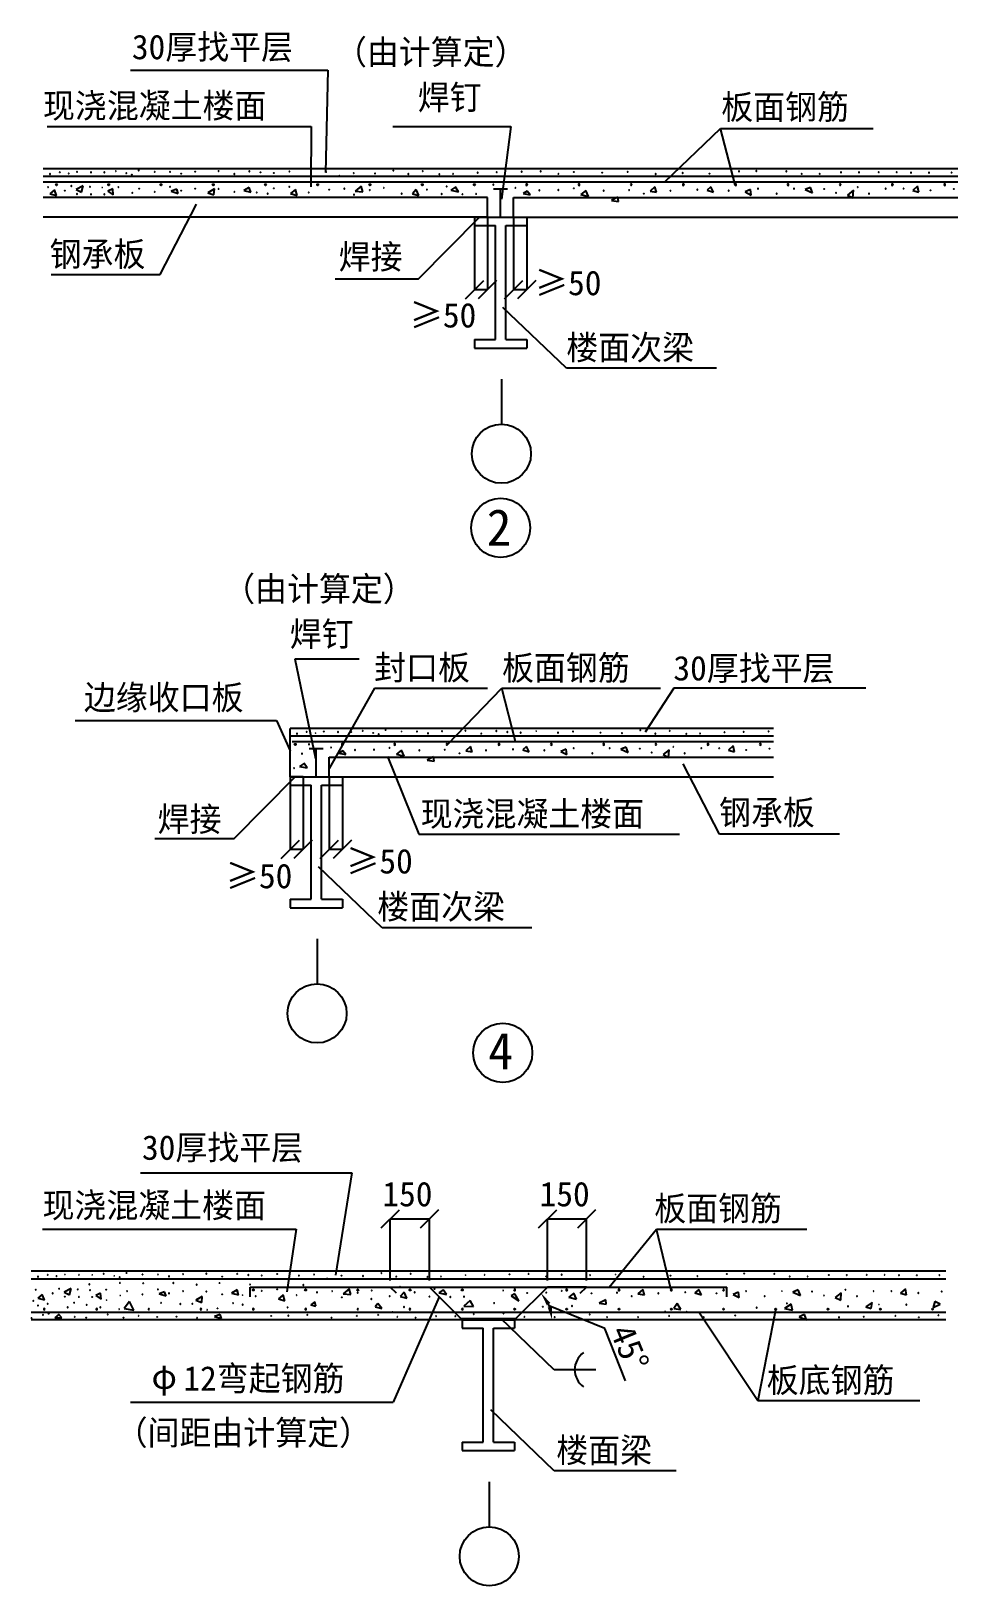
# Model space of a CAD drawing. Header units: metres. Extents: x -839 to 6628, y 668 to 11723.
# Drawn here: x 3080 to 6628, y 5775 to 11723 of the extents above; entities that cross this region are included whole.
import ezdxf

# ---------------------------------------------------------------- set-up
doc = ezdxf.new("R2010")
doc.units = ezdxf.units.M
for name, color, linetype in [('HZ', 7, 'Continuous'), ('Q', 4, 'Continuous'), ('TEXT', 6, 'Continuous'), ('WALL', 2, 'Continuous'), ('WINDOW', 4, 'Continuous')]:
    doc.layers.add(name, color=color, linetype=linetype)

# ---------------------------------------------------------------- blocks, each defined once
blk = doc.blocks.new('_ArchTick')
at = {"color": 5, "linetype": 'ByBlock'}
blk.add_lwpolyline([(-0.62, -0.62), (0.65, 0.65)], dxfattribs=at)

msp = doc.modelspace()

# ---------------------------------------------------------------- linework, layer by layer
for p, q in [((5276.56, 6759.99), (5059.92, 6848.06)), ((5355.25, 6559.05), (5276.56, 6759.99))]:
    msp.add_line(p, q)
at = {"layer": 'HZ'}
for centre in [(4877.55, 9822.91), (4885.57, 7814.22)]:
    msp.add_circle(centre, 113.13, dxfattribs=at)
at = {"layer": 'TEXT'}
for p, q in [((4880.39, 10391.49), (4880.39, 10219.51)), ((4174.65, 8250.26), (4174.65, 8078.18)), ((4833.87, 6172.97), (4833.87, 6001))]:
    msp.add_line(p, q, dxfattribs=at)
for centre in [(4880.39, 10106.37), (4174.65, 7965.15), (4833.87, 5887.86)]:
    msp.add_circle(centre, 113.13, dxfattribs=at)
at = {"layer": 'WALL'}
for p, q in [((4777.22, 11010.83), (4777.22, 10979.16)), ((4777.22, 11010.83), (4977.22, 11010.83)), ((4977.22, 11010.83), (4977.22, 10979.16)), ((4777.22, 10979.16), (4857.22, 10979.16)), ((4857.22, 10542.83), (4857.22, 10979.16)), ((4897.22, 10979.16), (4977.22, 10979.16)), ((4897.22, 10542.83), (4897.22, 10979.16)), ((4777.22, 10542.83), (4857.22, 10542.83)), ((4777.22, 10542.83), (4777.22, 10510.83)), ((4897.22, 10542.83), (4977.22, 10542.83)), ((4977.22, 10542.83), (4977.22, 10510.83)), ((4777.22, 10510.83), (4977.22, 10510.83)), ((4071.48, 8869.61), (4071.48, 8837.93)), ((4071.48, 8869.61), (4271.48, 8869.61)), ((4271.48, 8869.61), (4271.48, 8837.93)), ((4071.48, 8837.93), (4151.48, 8837.93)), ((4151.48, 8401.61), (4151.48, 8837.93)), ((4191.48, 8837.93), (4271.48, 8837.93)), ((4191.48, 8401.61), (4191.48, 8837.93)), ((4071.48, 8401.61), (4151.48, 8401.61)), ((4071.48, 8401.61), (4071.48, 8369.61)), ((4191.48, 8401.61), (4271.48, 8401.61)), ((4271.48, 8401.61), (4271.48, 8369.61)), ((4071.48, 8369.61), (4271.48, 8369.61)), ((4730.69, 6792.32), (4730.69, 6760.65)), ((4730.69, 6792.32), (4930.69, 6792.32)), ((4930.69, 6792.32), (4930.69, 6760.65)), ((4730.69, 6760.65), (4810.69, 6760.65)), ((4810.69, 6324.32), (4810.69, 6760.65)), ((4850.69, 6324.32), (4850.69, 6760.65)), ((4850.69, 6760.65), (4930.69, 6760.65)), ((4730.69, 6324.32), (4810.69, 6324.32)), ((4730.69, 6324.32), (4730.69, 6292.32)), ((4850.69, 6324.32), (4930.69, 6324.32)), ((4930.69, 6324.32), (4930.69, 6292.32)), ((4730.69, 6292.32), (4930.69, 6292.32))]:
    msp.add_line(p, q, dxfattribs=at)
at = {"layer": 'WINDOW'}
for p, q in [((3460.62, 11573.39), (4216.47, 11573.39)), ((4216.47, 11573.39), (4206.54, 11181.95)), ((3141.13, 11358.25), (4151.45, 11358.25)), ((4151.45, 11358.25), (4151.05, 11127.41)), ((4465.36, 11358.25), (4916.07, 11358.25)), ((4916.07, 11358.25), (4880.34, 11080.92)), ((5505.51, 11146.83), (5719.27, 11351.09)), ((5719.27, 11351.09), (6304.16, 11351.09)), ((5774.85, 11134.83), (5719.27, 11351.09)), ((6628.14, 11196.83), (3126.29, 11196.83)), ((6628.14, 11166.83), (3126.29, 11166.83)), ((3126.29, 11146.83), (6628.14, 11146.83)), ((3279.65, 11131.66), (3252.47, 11117.03)), ((3273.37, 11106.59), (3279.65, 11131.66)), ((3914.77, 11125.38), (3893.95, 11112.89)), ((3921.02, 11106.65), (3914.77, 11125.38)), ((4343.71, 11129.54), (4320.8, 11110.81)), ((4349.95, 11108.73), (4343.71, 11129.54)), ((4706.01, 11127.46), (4687.27, 11114.98)), ((4716.42, 11108.73), (4704.58, 11126.51)), ((5468.1, 11127.46), (5449.36, 11110.81)), ((5474.34, 11106.65), (5468.1, 11127.46)), ((5682.56, 11127.46), (5667.99, 11114.98)), ((5692.97, 11106.65), (5682.56, 11127.46)), ((6063.2, 11125.56), (6042.78, 11117.06)), ((6071.94, 11104.57), (6063.2, 11125.56)), ((6473.8, 11129.54), (6455.06, 11112.89)), ((6477.97, 11106.65), (6473.8, 11129.54)), ((4827.22, 11086.83), (3126.29, 11086.83)), ((3168.84, 11115.64), (3152.12, 11101.02)), ((3152.12, 11101.02), (3177.21, 11094.75)), ((3177.21, 11094.75), (3168.84, 11115.64)), ((3252.47, 11117.03), (3273.37, 11106.59)), ((3392.54, 11119.82), (3373.72, 11111.46)), ((3373.72, 11111.46), (3394.63, 11096.84)), ((3394.63, 11096.84), (3392.54, 11119.82)), ((3637.7, 11118.43), (3616.24, 11110.77)), ((3616.24, 11110.77), (3643.42, 11102.41)), ((3643.42, 11102.41), (3637.7, 11118.43)), ((3781.51, 11119.56), (3756.53, 11104.99)), ((3756.53, 11104.99), (3779.43, 11096.67)), ((3779.43, 11096.67), (3781.51, 11119.56)), ((3893.95, 11112.89), (3921.02, 11106.65)), ((4091.76, 11117.1), (4073.02, 11102.53)), ((4073.02, 11102.53), (4098.01, 11094.21)), ((4098.01, 11094.21), (4091.76, 11117.1)), ((4320.8, 11110.81), (4349.95, 11108.73)), ((4554.01, 11117.06), (4539.43, 11100.41)), ((4539.43, 11100.41), (4564.42, 11094.17)), ((4564.42, 11094.17), (4554.01, 11117.06)), ((4687.27, 11114.98), (4716.42, 11108.73)), ((4827.22, 11010.83), (4827.22, 11086.83)), ((4850.08, 11119.37), (4904.35, 11119.37)), ((4877.22, 11010.83), (4877.22, 11119.37)), ((4927.22, 11010.83), (4927.22, 11086.83)), ((4927.22, 11086.83), (6628.14, 11086.83)), ((4978.54, 11110.45), (4964.2, 11102.49)), ((4964.2, 11102.49), (4989.95, 11097.18)), ((4989.95, 11097.18), (4978.54, 11110.45)), ((5203.66, 11112.89), (5184.92, 11098.33)), ((5184.92, 11098.33), (5214.07, 11090.01)), ((5214.07, 11090.01), (5203.66, 11112.89)), ((5326.51, 11087.92), (5301.52, 11075.44)), ((5301.52, 11075.44), (5328.59, 11071.28)), ((5328.59, 11071.28), (5326.51, 11087.92)), ((5449.36, 11110.81), (5474.34, 11106.65)), ((5667.99, 11114.98), (5692.97, 11106.65)), ((5834.56, 11117.06), (5813.74, 11108.73)), ((5813.74, 11108.73), (5836.65, 11096.25)), ((5836.65, 11096.25), (5834.56, 11117.06)), ((6042.78, 11117.06), (6071.94, 11104.57)), ((6228.1, 11114.98), (6205.2, 11096.25)), ((6205.2, 11096.25), (6226.02, 11085.84)), ((6226.02, 11085.84), (6228.1, 11114.98)), ((6455.06, 11112.89), (6477.97, 11106.65)), ((4827.22, 11010.83), (3126.29, 11010.83)), ((3573.95, 10791.74), (3713.69, 11060.86)), ((4562.63, 10775.33), (4796.85, 11010.83)), ((4777.22, 11010.83), (4777.22, 10734.07)), ((4827.22, 11010.83), (4827.22, 10734.07)), ((4927.22, 11010.83), (6628.14, 11010.83)), ((4927.22, 11010.83), (4927.22, 10734.07)), ((4977.22, 11010.83), (4977.22, 10734.07)), ((3156.52, 10791.74), (3573.95, 10791.74)), ((4244.08, 10775.33), (4562.63, 10775.33)), ((4777.22, 10734.07), (4827.22, 10734.07)), ((4927.22, 10734.07), (4977.22, 10734.07)), ((5129.32, 10433.8), (4885.84, 10666.46)), ((5703.44, 10433.8), (5129.32, 10433.8)), ((4088.97, 9321.89), (4168.35, 8939.7)), ((4088.97, 9321.89), (4335.96, 9321.89)), ((4394.22, 9209.87), (4221.48, 8901.92)), ((4394.22, 9209.87), (4827.77, 9209.87)), ((4673.98, 8994.41), (4881.52, 9209.87)), ((4934.01, 9005.61), (4881.52, 9209.87)), ((4881.52, 9209.87), (5489.15, 9209.87)), ((5540.03, 9209.14), (5431.3, 9040.72)), ((6275.74, 9209.14), (5540.03, 9209.14)), ((3248.79, 9085.33), (4019.65, 9085.33)), ((4019.65, 9085.33), (4071.48, 8969.57)), ((4071.48, 9025.61), (4071.48, 9055.61)), ((5922.41, 9055.61), (4071.48, 9055.61)), ((4071.48, 8869.61), (4071.48, 9025.61)), ((5922.41, 9025.61), (4071.48, 9025.61)), ((4079.78, 9005.61), (5922.41, 9005.61)), ((4762.36, 8986.24), (4743.62, 8969.59)), ((4768.61, 8965.43), (4762.36, 8986.24)), ((4976.83, 8986.24), (4962.25, 8973.75)), ((4987.24, 8965.43), (4976.83, 8986.24)), ((5357.46, 8984.33), (5337.05, 8975.83)), ((5366.2, 8963.35), (5357.46, 8984.33)), ((5768.07, 8988.32), (5749.33, 8971.67)), ((5772.23, 8965.43), (5768.07, 8988.32)), ((4144.35, 8978.14), (4198.62, 8978.14)), ((4171.48, 8869.61), (4171.48, 8978.14)), ((4221.48, 8869.61), (4221.48, 8945.61)), ((4221.48, 8945.61), (5922.41, 8945.61)), ((4272.8, 8969.23), (4258.47, 8961.27)), ((4258.47, 8961.27), (4284.22, 8955.95)), ((4284.22, 8955.95), (4272.8, 8969.23)), ((4443.85, 8947.85), (4564.01, 8650.52)), ((4497.92, 8971.67), (4479.18, 8957.11)), ((4479.18, 8957.11), (4508.33, 8948.78)), ((4508.33, 8948.78), (4497.92, 8971.67)), ((4620.77, 8946.7), (4595.79, 8934.22)), ((4595.79, 8934.22), (4622.85, 8930.06)), ((4622.85, 8930.06), (4620.77, 8946.7)), ((4743.62, 8969.59), (4768.61, 8965.43)), ((4962.25, 8973.75), (4987.24, 8965.43)), ((5128.83, 8975.83), (5108.01, 8967.51)), ((5108.01, 8967.51), (5130.91, 8955.02)), ((5130.91, 8955.02), (5128.83, 8975.83)), ((5337.05, 8975.83), (5366.2, 8963.35)), ((5522.37, 8973.75), (5499.46, 8955.02)), ((5499.46, 8955.02), (5520.28, 8944.62)), ((5520.28, 8944.62), (5522.37, 8973.75)), ((5749.33, 8971.67), (5772.23, 8965.43)), ((3856.9, 8634.11), (4091.12, 8869.61)), ((4121.48, 8869.61), (4071.48, 8869.61)), ((4071.48, 8869.61), (4071.48, 8592.84)), ((4126.11, 8922.74), (4107.37, 8910.25)), ((4107.37, 8910.25), (4136.52, 8904.01)), ((4121.48, 8869.61), (4121.48, 8592.84)), ((4136.52, 8904.01), (4124.68, 8921.78)), ((4221.48, 8869.61), (5922.41, 8869.61)), ((4221.48, 8869.61), (4221.48, 8592.84)), ((4271.48, 8869.61), (4271.48, 8592.84)), ((5715.45, 8650.52), (5575.71, 8919.64)), ((3553.22, 8634.11), (3856.9, 8634.11)), ((4564.01, 8650.52), (5561.65, 8650.52)), ((6175.32, 8650.52), (5715.45, 8650.52)), ((4071.48, 8592.84), (4121.48, 8592.84)), ((4221.48, 8592.84), (4271.48, 8592.84)), ((4423.59, 8292.58), (4180.1, 8525.24)), ((4997.49, 8292.58), (4423.59, 8292.58)), ((3499.25, 7354.88), (4307.55, 7354.88)), ((4307.55, 7354.88), (4245.18, 6963.44)), ((3123.09, 7139.74), (4095.14, 7139.74)), ((4095.14, 7139.74), (4059.32, 6899.4)), ((4454.69, 6943.53), (4454.69, 7178.68)), ((4454.69, 7178.68), (4604.69, 7178.68)), ((4604.69, 6943.53), (4604.69, 7178.68)), ((5056.69, 6943.53), (5056.69, 7178.68)), ((5056.69, 7178.68), (5206.69, 7178.68)), ((5206.69, 6943.53), (5206.69, 7178.68)), ((5292.61, 6918.32), (5474.33, 7139.74)), ((5474.33, 7139.74), (6049.1, 7139.74)), ((5529.91, 6906.72), (5474.33, 7139.74)), ((6581.62, 6978.32), (3079.77, 6978.32)), ((6581.62, 6948.32), (3079.77, 6948.32)), ((3233.12, 6913.15), (3205.95, 6898.52)), ((3226.85, 6888.08), (3233.12, 6913.15)), ((3868.25, 6906.87), (3847.43, 6894.38)), ((3874.5, 6888.14), (3868.25, 6906.87)), ((3918.99, 6918.32), (5743.84, 6918.32)), ((3918.99, 6880.44), (3918.99, 6918.32)), ((4297.19, 6911.03), (4274.28, 6892.3)), ((4303.43, 6890.22), (4297.19, 6911.03)), ((4454.69, 6918.32), (4604.69, 6918.32)), ((4478.83, 6894.19), (4454.69, 6918.32)), ((4725.69, 6797.32), (4604.69, 6918.32)), ((4658.06, 6908), (4640.75, 6896.46)), ((4669.9, 6890.22), (4658.06, 6908)), ((4935.69, 6797.32), (5056.69, 6918.32)), ((5206.69, 6918.32), (5056.69, 6918.32)), ((5182.56, 6894.19), (5206.69, 6918.32)), ((5421.58, 6908.95), (5402.84, 6892.3)), ((5427.82, 6888.14), (5421.58, 6908.95)), ((5636.04, 6908.95), (5621.47, 6896.46)), ((5646.45, 6888.14), (5636.04, 6908.95)), ((5743.84, 6880.44), (5743.84, 6918.32)), ((6016.68, 6907.05), (5996.26, 6898.55)), ((6025.41, 6886.06), (6016.68, 6907.05)), ((6427.28, 6911.03), (6408.54, 6894.38)), ((6431.44, 6888.14), (6427.28, 6911.03)), ((3122.32, 6890.17), (3105.6, 6875.54)), ((3105.6, 6875.54), (3130.68, 6869.27)), ((3130.68, 6869.27), (3122.32, 6890.17)), ((3205.95, 6898.52), (3226.85, 6888.08)), ((3346.02, 6894.35), (3327.2, 6885.99)), ((3327.2, 6885.99), (3348.11, 6871.36)), ((3348.11, 6871.36), (3346.02, 6894.35)), ((3456.82, 6863.01), (3435.92, 6835.85)), ((3473.55, 6829.58), (3456.82, 6863.01)), ((3591.18, 6899.92), (3569.72, 6892.26)), ((3569.72, 6892.26), (3596.9, 6883.9)), ((3596.9, 6883.9), (3591.18, 6899.92)), ((3734.99, 6881.9), (3710, 6867.33)), ((3710, 6867.33), (3732.91, 6859.01)), ((3732.91, 6859.01), (3734.99, 6881.9)), ((3847.43, 6894.38), (3874.5, 6888.14)), ((4045.24, 6888.14), (4026.5, 6873.58)), ((4026.5, 6873.58), (4051.49, 6865.25)), ((4051.49, 6865.25), (4045.24, 6888.14)), ((4166.01, 6861.09), (4151.43, 6850.69)), ((4151.43, 6850.69), (4170.17, 6844.44)), ((4170.17, 6844.44), (4166.01, 6861.09)), ((4274.28, 6892.3), (4303.43, 6890.22)), ((4407.54, 6854.85), (4397.13, 6842.36)), ((4397.13, 6842.36), (4422.12, 6836.12)), ((4422.12, 6836.12), (4407.54, 6854.85)), ((4641.71, 6881.3), (4465.78, 6478.07)), ((4507.49, 6898.55), (4492.91, 6881.9)), ((4492.91, 6881.9), (4517.9, 6875.66)), ((4517.9, 6875.66), (4507.49, 6898.55)), ((4640.75, 6896.46), (4669.9, 6890.22)), ((4760.91, 6866.33), (4735.92, 6845.52)), ((4735.92, 6845.52), (4773.4, 6843.44)), ((4773.4, 6843.44), (4760.91, 6866.33)), ((4932.02, 6891.94), (4917.68, 6883.98)), ((4917.68, 6883.98), (4946.83, 6865.25)), ((4946.83, 6865.25), (4932.02, 6891.94)), ((5157.14, 6894.38), (5138.4, 6879.82)), ((5138.4, 6879.82), (5167.55, 6871.49)), ((5167.55, 6871.49), (5157.14, 6894.38)), ((5279.99, 6869.41), (5255, 6856.93)), ((5255, 6856.93), (5282.07, 6852.77)), ((5282.07, 6852.77), (5279.99, 6869.41)), ((5402.84, 6892.3), (5427.82, 6888.14)), ((5552.75, 6854.85), (5540.26, 6836.12)), ((5567.33, 6831.96), (5552.75, 6854.85)), ((5621.47, 6896.46), (5646.45, 6888.14)), ((5788.04, 6898.55), (5767.22, 6890.22)), ((5767.22, 6890.22), (5790.12, 6877.74)), ((5790.12, 6877.74), (5788.04, 6898.55)), ((5989.16, 6852.77), (5964.17, 6836.12)), ((5995.4, 6829.88), (5989.16, 6852.77)), ((5996.26, 6898.55), (6025.41, 6886.06)), ((6181.58, 6896.46), (6158.67, 6877.74)), ((6158.67, 6877.74), (6179.5, 6867.33)), ((6179.5, 6867.33), (6181.58, 6896.46)), ((6300.26, 6859.01), (6275.28, 6842.36)), ((6275.28, 6842.36), (6296.1, 6836.12)), ((6296.1, 6836.12), (6300.26, 6859.01)), ((6408.54, 6894.38), (6431.44, 6888.14)), ((6539.72, 6863.17), (6533.47, 6840.28)), ((6533.47, 6840.28), (6560.54, 6852.77)), ((6560.54, 6852.77), (6539.72, 6863.17)), ((3079.77, 6822.32), (6581.62, 6822.32)), ((6581.62, 6792.32), (3079.77, 6792.32)), ((3144.17, 6817.83), (3149.44, 6814.2)), ((3187.14, 6814.87), (3170.41, 6800.24)), ((3170.41, 6800.24), (3197.59, 6800.24)), ((3197.59, 6800.24), (3185.82, 6813.71)), ((3435.92, 6835.85), (3473.55, 6829.58)), ((3803.11, 6813.33), (3781.65, 6805.67)), ((3781.65, 6805.67), (3808.83, 6797.32)), ((3808.83, 6797.32), (3803.11, 6813.33)), ((4725.69, 6797.32), (4935.69, 6797.32)), ((5082.8, 6601.74), (4878.12, 6797.32)), ((5540.26, 6836.12), (5567.33, 6831.96)), ((5638.38, 6819.08), (5862.61, 6483.77)), ((5931.62, 6836.5), (5862.61, 6483.77)), ((5964.17, 6836.12), (5995.4, 6829.88)), ((6040.19, 6813.09), (6019.77, 6804.59)), ((6019.77, 6804.59), (6048.92, 6792.1)), ((6048.92, 6792.1), (6040.19, 6813.09)), ((5242.08, 6601.74), (5082.8, 6601.74)), ((3460.92, 6478.07), (4465.78, 6478.07)), ((5082.8, 6215.29), (4839.32, 6447.95)), ((5862.61, 6483.77), (6482.17, 6483.77)), ((5549.54, 6215.29), (5082.8, 6215.29))]:
    msp.add_line(p, q, dxfattribs=at)
for points in [[(3189.12, 11183.33, 1), (3190.12, 11183.33, 1)], [(3255.13, 11184.62, 1), (3256.13, 11184.62, 1)], [(3308.77, 11183.25, 1), (3309.77, 11183.25, 1)], [(3359.65, 11183.25, 1), (3360.65, 11183.25, 1)], [(3403.58, 11187.44, 1), (3404.58, 11187.44, 1)], [(3491.11, 11190.68, 1), (3492.11, 11190.68, 1)], [(3552.18, 11184.88, 1), (3553.18, 11184.88, 1)], [(3611.32, 11184.61, 1), (3612.32, 11184.61, 1)], [(3707.58, 11185.87, 1), (3708.58, 11185.87, 1)], [(3796.97, 11187.75, 1), (3797.97, 11187.75, 1)], [(3915.07, 11187.01, 1), (3916.07, 11187.01, 1)], [(3957.7, 11182.89, 1), (3958.7, 11182.89, 1)], [(4067.89, 11186.23, 1), (4068.89, 11186.23, 1)], [(4208.84, 11184.59, 1), (4209.84, 11184.59, 1)], [(4466.41, 11189.73, 1), (4467.41, 11189.73, 1)], [(4578.78, 11187.41, 1), (4579.78, 11187.41, 1)], [(4861.96, 11183.42, 1), (4862.96, 11183.42, 1)], [(4957.46, 11185.22, 1), (4958.46, 11185.22, 1)], [(5030.35, 11186.59, 1), (5031.35, 11186.59, 1)], [(5157.06, 11184.09, 1), (5158.06, 11184.09, 1)], [(5363.21, 11184.72, 1), (5364.21, 11184.72, 1)], [(5789.34, 11186.46, 1), (5790.34, 11186.46, 1)], [(5855.53, 11188.34, 1), (5856.53, 11188.34, 1)], [(5971.05, 11186.96, 1), (5972.05, 11186.96, 1)], [(6324.53, 11183.39, 1), (6325.53, 11183.39, 1)], [(6393.29, 11183.39, 1), (6394.29, 11183.39, 1)], [(3143.74, 11126.31, 1), (3144.74, 11126.31, 1)], [(3151.99, 11176.46, 1), (3152.99, 11176.46, 1)], [(3179.72, 11135.64, -1), (3174.72, 11135.64, -1)], [(3222.94, 11178.55, 1), (3223.94, 11178.55, 1)], [(3233.13, 11130.43, 1), (3234.13, 11130.43, 1)], [(3304.64, 11127.68, 1), (3305.64, 11127.68, 1)], [(3351.4, 11124.93, 1), (3352.4, 11124.93, 1)], [(3379.72, 11135.64, -1), (3374.72, 11135.64, -1)], [(3413.28, 11126.31, 1), (3414.28, 11126.31, 1)], [(3443.79, 11179.61, 1), (3444.79, 11179.61, 1)], [(3464.98, 11174.19, 1), (3465.98, 11174.19, 1)], [(3579.72, 11135.64, -1), (3574.72, 11135.64, -1)], [(3611.32, 11127.68, 1), (3612.32, 11127.68, 1)], [(3653.95, 11177.62, 1), (3654.95, 11177.62, 1)], [(3779.72, 11135.64, -1), (3774.72, 11135.64, -1)], [(3857.48, 11176.75, 1), (3858.48, 11176.75, 1)], [(3979.72, 11135.64, -1), (3974.72, 11135.64, -1)], [(4008.75, 11180.74, 1), (4009.75, 11180.74, 1)], [(4067.89, 11127.68, 1), (4068.89, 11127.68, 1)], [(4151.08, 11180.46, 1), (4152.08, 11180.46, 1)], [(4179.72, 11135.64, -1), (4174.72, 11135.64, -1)], [(4259.11, 11168.91, 1), (4260.11, 11168.91, 1)], [(4314.12, 11179.91, 1), (4315.12, 11179.91, 1)], [(4379.72, 11135.64, -1), (4374.72, 11135.64, -1)], [(4396.28, 11178.73, 1), (4397.28, 11178.73, 1)], [(4429.57, 11123.56, 1), (4430.57, 11123.56, 1)], [(4523.77, 11176.41, 1), (4524.77, 11176.41, 1)], [(4579.72, 11135.64, -1), (4574.72, 11135.64, -1)], [(4642.52, 11175.73, 1), (4643.52, 11175.73, 1)], [(4670.23, 11129.05, 1), (4671.23, 11129.05, 1)], [(4694.78, 11177.1, 1), (4695.78, 11177.1, 1)], [(4779.72, 11135.64, -1), (4774.72, 11135.64, -1)], [(4789.08, 11182.04, 1), (4790.08, 11182.04, 1)], [(4849.01, 11135.93, 1), (4850.01, 11135.93, 1)], [(4932.9, 11123.56, 1), (4933.9, 11123.56, 1)], [(4974.72, 11135.64, 1), (4979.72, 11135.64, 1)], [(5097.92, 11177.22, 1), (5098.92, 11177.22, 1)], [(5174.72, 11135.64, 1), (5179.72, 11135.64, 1)], [(5265.57, 11181.97, 1), (5266.57, 11181.97, 1)], [(5374.72, 11135.64, 1), (5379.72, 11135.64, 1)], [(5470.68, 11176.34, 1), (5471.68, 11176.34, 1)], [(5573.82, 11180.46, 1), (5574.82, 11180.46, 1)], [(5574.72, 11135.64, 1), (5579.72, 11135.64, 1)], [(5676.57, 11178.21, 1), (5677.57, 11178.21, 1)], [(5774.72, 11135.64, 1), (5779.72, 11135.64, 1)], [(5974.72, 11135.64, 1), (5979.72, 11135.64, 1)], [(6029.77, 11177.08, 1), (6030.77, 11177.08, 1)], [(6098.53, 11177.08, 1), (6099.53, 11177.08, 1)], [(6174.72, 11135.64, 1), (6179.72, 11135.64, 1)], [(6179.93, 11182.71, 1), (6180.93, 11182.71, 1)], [(6243.47, 11126.31, 1), (6244.47, 11126.31, 1)], [(6248.69, 11182.71, 1), (6249.69, 11182.71, 1)], [(6374.72, 11135.64, 1), (6379.72, 11135.64, 1)], [(6448.31, 11181.93, 1), (6449.31, 11181.93, 1)], [(6517.07, 11181.93, 1), (6518.07, 11181.93, 1)], [(6574.72, 11135.64, 1), (6579.72, 11135.64, 1)], [(6603.3, 11182.01, 1), (6604.3, 11182.01, 1)], [(3208.38, 11112.56, 1), (3209.38, 11112.56, 1)], [(3255.13, 11100.19, 1), (3256.13, 11100.19, 1)], [(3308.77, 11098.82, 1), (3309.77, 11098.82, 1)], [(3359.65, 11098.82, 1), (3360.65, 11098.82, 1)], [(3466.92, 11104.32, 1), (3467.92, 11104.32, 1)], [(3493.05, 11120.81, 1), (3494.05, 11120.81, 1)], [(3552.18, 11108.44, 1), (3553.18, 11108.44, 1)], [(3653.95, 11112.56, 1), (3654.95, 11112.56, 1)], [(3707.58, 11120.81, 1), (3708.58, 11120.81, 1)], [(3796.97, 11119.43, 1), (3797.97, 11119.43, 1)], [(3857.48, 11108.44, 1), (3858.48, 11108.44, 1)], [(3942.74, 11105.69, 1), (3943.74, 11105.69, 1)], [(3985.37, 11101.57, 1), (3986.37, 11101.57, 1)], [(4008.75, 11122.18, 1), (4009.75, 11122.18, 1)], [(4142.15, 11105.69, 1), (4143.15, 11105.69, 1)], [(4220.53, 11116.69, 1), (4221.53, 11116.69, 1)], [(4278.29, 11120.81, 1), (4279.29, 11120.81, 1)], [(4315.42, 11097.45, 1), (4316.42, 11097.45, 1)], [(4375.93, 11115.31, 1), (4376.93, 11115.31, 1)], [(4498.33, 11101.57, 1), (4499.33, 11101.57, 1)], [(4594.59, 11116.69, 1), (4595.59, 11116.69, 1)], [(4650.98, 11100.19, 1), (4651.98, 11100.19, 1)], [(4730.74, 11098.82, 1), (4731.74, 11098.82, 1)], [(4783, 11100.19, 1), (4784, 11100.19, 1)], [(5025.03, 11113.94, 1), (5026.03, 11113.94, 1)], [(5097.92, 11115.31, 1), (5098.92, 11115.31, 1)], [(5157.06, 11122.18, 1), (5158.06, 11122.18, 1)], [(5271.2, 11112.56, 1), (5272.2, 11112.56, 1)], [(5368.84, 11115.31, 1), (5369.84, 11115.31, 1)], [(5425.22, 11101.57, 1), (5426.22, 11101.57, 1)], [(5526.99, 11112.56, 1), (5527.99, 11112.56, 1)], [(5630.13, 11116.69, 1), (5631.13, 11116.69, 1)], [(5749.77, 11112.56, 1), (5750.77, 11112.56, 1)], [(5862.54, 11120.81, 1), (5863.54, 11120.81, 1)], [(5934.05, 11101.57, 1), (5935.05, 11101.57, 1)], [(6000.06, 11120.81, 1), (6001.06, 11120.81, 1)], [(6115.58, 11119.43, 1), (6116.58, 11119.43, 1)], [(6160.96, 11104.32, 1), (6161.96, 11104.32, 1)], [(6287.48, 11101.57, 1), (6288.48, 11101.57, 1)], [(6350.74, 11120.81, 1), (6351.74, 11120.81, 1)], [(6419.5, 11120.81, 1), (6420.5, 11120.81, 1)], [(6522.64, 11113.94, 1), (6523.64, 11113.94, 1)], [(6612.03, 11119.43, 1), (6613.03, 11119.43, 1)], [(4134.32, 9042.11, 1), (4135.32, 9042.11, 1)], [(4200.33, 9043.4, 1), (4201.33, 9043.4, 1)], [(4253.96, 9042.02, 1), (4254.96, 9042.02, 1)], [(4304.84, 9042.02, 1), (4305.84, 9042.02, 1)], [(4348.77, 9046.22, 1), (4349.77, 9046.22, 1)], [(4436.3, 9049.46, 1), (4437.3, 9049.46, 1)], [(4497.37, 9043.66, 1), (4498.37, 9043.66, 1)], [(4556.51, 9043.39, 1), (4557.51, 9043.39, 1)], [(4652.77, 9044.65, 1), (4653.77, 9044.65, 1)], [(4742.16, 9046.52, 1), (4743.16, 9046.52, 1)], [(4860.26, 9045.79, 1), (4861.26, 9045.79, 1)], [(4902.89, 9041.67, 1), (4903.89, 9041.67, 1)], [(5013.08, 9045.01, 1), (5014.08, 9045.01, 1)], [(5154.03, 9043.36, 1), (5155.03, 9043.36, 1)], [(5411.61, 9048.51, 1), (5412.61, 9048.51, 1)], [(5523.97, 9046.18, 1), (5524.97, 9046.18, 1)], [(5807.15, 9042.19, 1), (5808.15, 9042.19, 1)], [(5902.65, 9043.99, 1), (5903.65, 9043.99, 1)], [(4093.68, 8994.41, -1), (4088.68, 8994.41, -1)], [(4097.18, 9035.24, 1), (4098.18, 9035.24, 1)], [(4143.27, 8994.7, 1), (4144.27, 8994.7, 1)], [(4168.14, 9037.33, 1), (4169.14, 9037.33, 1)], [(4227.16, 8982.33, 1), (4228.16, 8982.33, 1)], [(4268.98, 8994.41, 1), (4273.98, 8994.41, 1)], [(4388.98, 9038.39, 1), (4389.98, 9038.39, 1)], [(4410.17, 9032.96, 1), (4411.17, 9032.96, 1)], [(4468.98, 8994.41, 1), (4473.98, 8994.41, 1)], [(4599.14, 9036.4, 1), (4600.14, 9036.4, 1)], [(4668.98, 8994.41, 1), (4673.98, 8994.41, 1)], [(4802.67, 9035.53, 1), (4803.67, 9035.53, 1)], [(4868.98, 8994.41, 1), (4873.98, 8994.41, 1)], [(4953.94, 9039.51, 1), (4954.94, 9039.51, 1)], [(5068.98, 8994.41, 1), (5073.98, 8994.41, 1)], [(5096.28, 9039.24, 1), (5097.28, 9039.24, 1)], [(5259.31, 9038.69, 1), (5260.31, 9038.69, 1)], [(5268.98, 8994.41, 1), (5273.98, 8994.41, 1)], [(5341.47, 9037.51, 1), (5342.47, 9037.51, 1)], [(5468.96, 9035.19, 1), (5469.96, 9035.19, 1)], [(5468.98, 8994.41, 1), (5473.98, 8994.41, 1)], [(5537.74, 8985.08, 1), (5538.74, 8985.08, 1)], [(5587.71, 9034.5, 1), (5588.71, 9034.5, 1)], [(5639.97, 9035.88, 1), (5640.97, 9035.88, 1)], [(5668.98, 8994.41, 1), (5673.98, 8994.41, 1)], [(5734.27, 9040.82, 1), (5735.27, 9040.82, 1)], [(5868.98, 8994.41, 1), (5873.98, 8994.41, 1)], [(4116.66, 8958.97, 1), (4117.66, 8958.97, 1)], [(4319.3, 8972.71, 1), (4320.3, 8972.71, 1)], [(4392.19, 8974.09, 1), (4393.19, 8974.09, 1)], [(4451.32, 8980.96, 1), (4452.32, 8980.96, 1)], [(4565.46, 8971.34, 1), (4566.46, 8971.34, 1)], [(4663.1, 8974.09, 1), (4664.1, 8974.09, 1)], [(4719.49, 8960.35, 1), (4720.49, 8960.35, 1)], [(4821.25, 8971.34, 1), (4822.25, 8971.34, 1)], [(4924.39, 8975.46, 1), (4925.39, 8975.46, 1)], [(5044.04, 8971.34, 1), (5045.04, 8971.34, 1)], [(5156.81, 8979.59, 1), (5157.81, 8979.59, 1)], [(5228.32, 8960.35, 1), (5229.32, 8960.35, 1)], [(5294.33, 8979.59, 1), (5295.33, 8979.59, 1)], [(5409.84, 8978.21, 1), (5410.84, 8978.21, 1)], [(5455.23, 8963.09, 1), (5456.23, 8963.09, 1)], [(5581.75, 8960.35, 1), (5582.75, 8960.35, 1)], [(5645.01, 8979.59, 1), (5646.01, 8979.59, 1)], [(5713.77, 8979.59, 1), (5714.77, 8979.59, 1)], [(5816.91, 8972.71, 1), (5817.91, 8972.71, 1)], [(5906.3, 8978.21, 1), (5907.3, 8978.21, 1)], [(4085.75, 8903.46, 1), (4086.75, 8903.46, 1)], [(3142.6, 6964.82, 1), (3143.6, 6964.82, 1)], [(3176.42, 6960.04, 1), (3177.42, 6960.04, 1)], [(3208.61, 6966.11, 1), (3209.61, 6966.11, 1)], [(3262.25, 6964.74, 1), (3263.25, 6964.74, 1)], [(3313.13, 6964.74, 1), (3314.13, 6964.74, 1)], [(3357.05, 6968.93, 1), (3358.05, 6968.93, 1)], [(3397.27, 6961.1, 1), (3398.27, 6961.1, 1)], [(3444.59, 6972.17, 1), (3445.59, 6972.17, 1)], [(3505.66, 6966.37, 1), (3506.66, 6966.37, 1)], [(3564.79, 6966.1, 1), (3565.79, 6966.1, 1)], [(3661.06, 6967.36, 1), (3662.06, 6967.36, 1)], [(3750.45, 6969.23, 1), (3751.45, 6969.23, 1)], [(3868.55, 6968.5, 1), (3869.55, 6968.5, 1)], [(3911.18, 6964.38, 1), (3912.18, 6964.38, 1)], [(3962.23, 6962.22, 1), (3963.23, 6962.22, 1)], [(4021.36, 6967.72, 1), (4022.36, 6967.72, 1)], [(4104.56, 6961.95, 1), (4105.56, 6961.95, 1)], [(4162.32, 6966.08, 1), (4163.32, 6966.08, 1)], [(4267.6, 6961.4, 1), (4268.6, 6961.4, 1)], [(4349.76, 6960.22, 1), (4350.76, 6960.22, 1)], [(4419.89, 6971.22, 1), (4420.89, 6971.22, 1)], [(4532.26, 6968.9, 1), (4533.26, 6968.9, 1)], [(4742.55, 6963.53, 1), (4743.55, 6963.53, 1)], [(4815.44, 6964.9, 1), (4816.44, 6964.9, 1)], [(4910.94, 6966.71, 1), (4911.94, 6966.71, 1)], [(4983.83, 6968.08, 1), (4984.83, 6968.08, 1)], [(5110.53, 6965.58, 1), (5111.53, 6965.58, 1)], [(5219.05, 6963.46, 1), (5220.05, 6963.46, 1)], [(5316.69, 6966.21, 1), (5317.69, 6966.21, 1)], [(5527.3, 6961.95, 1), (5528.3, 6961.95, 1)], [(5630.05, 6959.7, 1), (5631.05, 6959.7, 1)], [(5742.81, 6967.95, 1), (5743.81, 6967.95, 1)], [(5809.01, 6969.83, 1), (5810.01, 6969.83, 1)], [(5924.53, 6968.45, 1), (5925.53, 6968.45, 1)], [(6133.41, 6964.2, 1), (6134.41, 6964.2, 1)], [(6202.17, 6964.2, 1), (6203.17, 6964.2, 1)], [(6278, 6964.88, 1), (6279, 6964.88, 1)], [(6346.76, 6964.88, 1), (6347.76, 6964.88, 1)], [(6401.79, 6963.42, 1), (6402.79, 6963.42, 1)], [(6470.55, 6963.42, 1), (6471.55, 6963.42, 1)], [(6556.77, 6963.5, 1), (6557.77, 6963.5, 1)], [(3097.22, 6907.8, 1), (3098.22, 6907.8, 1)], [(3105.47, 6957.95, 1), (3106.47, 6957.95, 1)], [(3186.61, 6911.92, 1), (3187.61, 6911.92, 1)], [(3258.12, 6909.17, 1), (3259.12, 6909.17, 1)], [(3302.54, 6928.65, 1), (3303.54, 6928.65, 1)], [(3304.88, 6906.42, 1), (3305.88, 6906.42, 1)], [(3366.76, 6907.8, 1), (3367.76, 6907.8, 1)], [(3418.46, 6955.68, 1), (3419.46, 6955.68, 1)], [(3419.22, 6933.78, 1), (3420.22, 6933.78, 1)], [(3446.53, 6902.3, 1), (3447.53, 6902.3, 1)], [(3508.58, 6932.72, 1), (3509.58, 6932.72, 1)], [(3564.79, 6909.17, 1), (3565.79, 6909.17, 1)], [(3607.43, 6959.11, 1), (3608.43, 6959.11, 1)], [(3623.59, 6933.89, 1), (3624.59, 6933.89, 1)], [(3661.06, 6902.3, 1), (3662.06, 6902.3, 1)], [(3712.9, 6927.37, 1), (3713.9, 6927.37, 1)], [(3750.45, 6900.92, 1), (3751.45, 6900.92, 1)], [(3800.72, 6933.22, 1), (3801.72, 6933.22, 1)], [(3810.96, 6958.24, 1), (3811.96, 6958.24, 1)], [(3917.25, 6927.87, 1), (3918.25, 6927.87, 1)], [(3933.19, 6907.13, -1), (3928.19, 6907.13, -1)], [(3962.23, 6903.67, 1), (3963.23, 6903.67, 1)], [(4021.36, 6909.17, 1), (4022.36, 6909.17, 1)], [(4121.69, 6926.28, 1), (4122.69, 6926.28, 1)], [(4133.19, 6907.13, -1), (4128.19, 6907.13, -1)], [(4212.59, 6950.4, 1), (4213.59, 6950.4, 1)], [(4231.77, 6902.3, 1), (4232.77, 6902.3, 1)], [(4333.19, 6907.13, -1), (4328.19, 6907.13, -1)], [(4383.05, 6905.05, 1), (4384.05, 6905.05, 1)], [(4477.25, 6957.9, 1), (4478.25, 6957.9, 1)], [(4491.58, 6918.13, 1), (4492.58, 6918.13, 1)], [(4533.19, 6907.13, -1), (4528.19, 6907.13, -1)], [(4596, 6957.21, 1), (4597, 6957.21, 1)], [(4623.71, 6910.54, 1), (4624.71, 6910.54, 1)], [(4648.26, 6958.59, 1), (4649.26, 6958.59, 1)], [(4733.19, 6907.13, -1), (4728.19, 6907.13, -1)], [(4802.49, 6917.42, 1), (4803.49, 6917.42, 1)], [(4886.37, 6905.05, 1), (4887.37, 6905.05, 1)], [(4928.19, 6907.13, 1), (4933.19, 6907.13, 1)], [(5051.4, 6958.7, 1), (5052.4, 6958.7, 1)], [(5110.53, 6903.67, 1), (5111.53, 6903.67, 1)], [(5128.19, 6907.13, 1), (5133.19, 6907.13, 1)], [(5328.19, 6907.13, 1), (5333.19, 6907.13, 1)], [(5424.16, 6957.83, 1), (5425.16, 6957.83, 1)], [(5528.19, 6907.13, 1), (5533.19, 6907.13, 1)], [(5728.19, 6907.13, 1), (5733.19, 6907.13, 1)], [(5816.02, 6902.3, 1), (5817.02, 6902.3, 1)], [(5953.54, 6902.3, 1), (5954.54, 6902.3, 1)], [(5983.25, 6958.57, 1), (5984.25, 6958.57, 1)], [(6052.01, 6958.57, 1), (6053.01, 6958.57, 1)], [(6069.06, 6900.92, 1), (6070.06, 6900.92, 1)], [(6196.95, 6907.8, 1), (6197.95, 6907.8, 1)], [(6304.22, 6902.3, 1), (6305.22, 6902.3, 1)], [(6372.98, 6902.3, 1), (6373.98, 6902.3, 1)], [(6565.51, 6900.92, 1), (6566.51, 6900.92, 1)], [(3087.59, 6865.19, 1), (3088.59, 6865.19, 1)], [(3105.47, 6847.33, 1), (3106.47, 6847.33, 1)], [(3142.6, 6854.2, 1), (3143.6, 6854.2, 1)], [(3161.86, 6894.05, 1), (3162.86, 6894.05, 1)], [(3208.61, 6881.68, 1), (3209.61, 6881.68, 1)], [(3243.98, 6858.09, 1), (3244.98, 6858.09, 1)], [(3262.25, 6880.31, 1), (3263.25, 6880.31, 1)], [(3292.05, 6849.89, 1), (3293.05, 6849.89, 1)], [(3313.13, 6880.31, 1), (3314.13, 6880.31, 1)], [(3344.76, 6840.45, 1), (3345.76, 6840.45, 1)], [(3368.14, 6867.94, 1), (3369.14, 6867.94, 1)], [(3420.4, 6885.81, 1), (3421.4, 6885.81, 1)], [(3505.66, 6889.93, 1), (3506.66, 6889.93, 1)], [(3576.5, 6857.68, 1), (3577.5, 6857.68, 1)], [(3607.43, 6894.05, 1), (3608.43, 6894.05, 1)], [(3650.45, 6853.47, 1), (3651.45, 6853.47, 1)], [(3696.81, 6854.2, 1), (3697.81, 6854.2, 1)], [(3810.96, 6889.93, 1), (3811.96, 6889.93, 1)], [(3852.22, 6856.5, 1), (3853.22, 6856.5, 1)], [(3888.71, 6887.18, 1), (3889.71, 6887.18, 1)], [(3889.21, 6850.85, 1), (3890.21, 6850.85, 1)], [(3938.85, 6883.06, 1), (3939.85, 6883.06, 1)], [(4061.25, 6840.45, 1), (4062.25, 6840.45, 1)], [(4095.63, 6887.18, 1), (4096.63, 6887.18, 1)], [(4174.01, 6898.18, 1), (4175.01, 6898.18, 1)], [(4268.9, 6878.93, 1), (4269.9, 6878.93, 1)], [(4329.41, 6896.8, 1), (4330.41, 6896.8, 1)], [(4381.67, 6872.06, 1), (4382.67, 6872.06, 1)], [(4451.81, 6883.06, 1), (4452.81, 6883.06, 1)], [(4506.82, 6841.83, 1), (4507.82, 6841.83, 1)], [(4548.07, 6898.18, 1), (4549.07, 6898.18, 1)], [(4604.46, 6881.68, 1), (4605.46, 6881.68, 1)], [(4684.22, 6880.31, 1), (4685.22, 6880.31, 1)], [(4736.48, 6881.68, 1), (4737.48, 6881.68, 1)], [(4851.99, 6856.95, 1), (4852.99, 6856.95, 1)], [(4978.51, 6895.43, 1), (4979.51, 6895.43, 1)], [(5038.68, 6842.62, 1), (5039.68, 6842.62, 1)], [(5051.4, 6896.8, 1), (5052.4, 6896.8, 1)], [(5150.42, 6845.95, 1), (5151.42, 6845.95, 1)], [(5224.68, 6894.05, 1), (5225.68, 6894.05, 1)], [(5322.32, 6896.8, 1), (5323.32, 6896.8, 1)], [(5378.7, 6883.06, 1), (5379.7, 6883.06, 1)], [(5480.47, 6894.05, 1), (5481.47, 6894.05, 1)], [(5583.61, 6898.18, 1), (5584.61, 6898.18, 1)], [(5703.25, 6894.05, 1), (5704.25, 6894.05, 1)], [(5887.53, 6883.06, 1), (5888.53, 6883.06, 1)], [(5972.79, 6855.57, 1), (5973.79, 6855.57, 1)], [(6114.44, 6885.81, 1), (6115.44, 6885.81, 1)], [(6206.94, 6844.18, 1), (6207.94, 6844.18, 1)], [(6240.96, 6883.06, 1), (6241.96, 6883.06, 1)], [(6324.85, 6851.45, 1), (6325.85, 6851.45, 1)], [(6429.8, 6850.94, 1), (6430.8, 6850.94, 1)], [(6476.12, 6895.43, 1), (6477.12, 6895.43, 1)], [(3080.72, 6799.23, 1), (3081.72, 6799.23, 1)], [(3124.73, 6811.59, 1), (3125.73, 6811.59, 1)], [(3133.19, 6833.51, 1), (3128.19, 6833.51, 1)], [(3219.23, 6840.22, 1), (3220.23, 6840.22, 1)], [(3245.86, 6804.25, 1), (3246.86, 6804.25, 1)], [(3290.3, 6801.27, 1), (3291.3, 6801.27, 1)], [(3333.19, 6833.51, 1), (3328.19, 6833.51, 1)], [(3372.26, 6812.97, 1), (3373.26, 6812.97, 1)], [(3416.27, 6833.58, 1), (3417.27, 6833.58, 1)], [(3433.15, 6801.27, 1), (3434.15, 6801.27, 1)], [(3490.75, 6808.09, 1), (3491.75, 6808.09, 1)], [(3533.19, 6833.51, 1), (3528.19, 6833.51, 1)], [(3562.07, 6803.9, 1), (3563.07, 6803.9, 1)], [(3636.11, 6805.09, 1), (3637.11, 6805.09, 1)], [(3714.56, 6800.41, 1), (3715.56, 6800.41, 1)], [(3733.19, 6833.51, 1), (3728.19, 6833.51, 1)], [(3753.2, 6830.83, 1), (3754.2, 6830.83, 1)], [(3793.08, 6836.33, 1), (3794.08, 6836.33, 1)], [(3933.19, 6833.51, 1), (3928.19, 6833.51, 1)], [(3998.49, 6807.81, 1), (3999.49, 6807.81, 1)], [(4064, 6808.85, 1), (4065, 6808.85, 1)], [(4133.19, 6833.51, 1), (4128.19, 6833.51, 1)], [(4136.88, 6811.59, 1), (4137.88, 6811.59, 1)], [(4229.44, 6800.59, 1), (4230.44, 6800.59, 1)], [(4326.69, 6807.77, 1), (4327.69, 6807.77, 1)], [(4333.19, 6833.51, 1), (4328.19, 6833.51, 1)], [(4407.8, 6811.59, 1), (4408.8, 6811.59, 1)], [(4462.81, 6822.59, 1), (4463.81, 6822.59, 1)], [(4481.1, 6804.26, 1), (4482.1, 6804.26, 1)], [(4533.19, 6833.51, 1), (4528.19, 6833.51, 1)], [(4551.18, 6800.66, 1), (4552.18, 6800.66, 1)], [(4629.67, 6806.6, 1), (4630.67, 6806.6, 1)], [(4703.26, 6806.5, 1), (4704.26, 6806.5, 1)], [(4733.19, 6833.51, 1), (4728.19, 6833.51, 1)], [(4773.61, 6814.34, 1), (4774.61, 6814.34, 1)], [(4887.75, 6817.09, 1), (4888.75, 6817.09, 1)], [(4928.19, 6833.51, -1), (4933.19, 6833.51, -1)], [(4967.98, 6804.24, 1), (4968.98, 6804.24, 1)], [(5083.79, 6803.07, 1), (5084.79, 6803.07, 1)], [(5128.19, 6833.51, -1), (5133.19, 6833.51, -1)], [(5217.8, 6812.97, 1), (5218.8, 6812.97, 1)], [(5283.83, 6802.78, 1), (5284.83, 6802.78, 1)], [(5328.19, 6833.51, -1), (5333.19, 6833.51, -1)], [(5402.54, 6802.79, 1), (5403.54, 6802.79, 1)], [(5506.6, 6823.96, 1), (5507.6, 6823.96, 1)], [(5521.88, 6807.51, 1), (5522.88, 6807.51, 1)], [(5528.19, 6833.51, -1), (5533.19, 6833.51, -1)], [(5589.11, 6822.59, 1), (5590.11, 6822.59, 1)], [(5654.31, 6802.5, 1), (5655.31, 6802.5, 1)], [(5728.19, 6833.51, -1), (5733.19, 6833.51, -1)], [(5775, 6809.45, 1), (5776, 6809.45, 1)], [(5857.28, 6839.08, 1), (5858.28, 6839.08, 1)], [(5924.16, 6801.98, 1), (5925.16, 6801.98, 1)], [(5928.19, 6833.51, -1), (5933.19, 6833.51, -1)], [(6128.19, 6833.51, -1), (6133.19, 6833.51, -1)], [(6172.47, 6802.11, 1), (6173.47, 6802.11, 1)], [(6267.18, 6804.6, 1), (6268.18, 6804.6, 1)], [(6328.19, 6833.51, -1), (6333.19, 6833.51, -1)], [(6388.28, 6808.11, 1), (6389.28, 6808.11, 1)], [(6478.02, 6802.76, 1), (6479.02, 6802.76, 1)], [(6528.19, 6833.51, -1), (6533.19, 6833.51, -1)], [(6553.13, 6810.22, 1), (6554.13, 6810.22, 1)]]:
    msp.add_lwpolyline(points, format="xyb", close=True, dxfattribs=at)
for centre, radius, start, end in [((4930.69, 6792.32), 143.87, 20.01, 24.99), ((5249.57, 6596.29), 89.86, 128, 176.53), ((5249.57, 6607.19), 89.86, 183.47, 232)]:
    msp.add_arc(centre, radius, start, end, dxfattribs=at)
for points in [[(5054.27, 6848.31), (5067.93, 6857.87), (5032.43, 6894.05)], [(5074.08, 6843.01), (5057.67, 6840.11), (5074.57, 6792.32)]]:
    msp.add_solid(points, dxfattribs=at)

# ---------------------------------------------------------------- block references
at = {"layer": 'WINDOW', "xscale": 55, "yscale": 55, "zscale": 55, "rotation": 180}
for p in [(4777.22, 10734.07), (4927.22, 10734.07), (4071.48, 8592.84), (4221.48, 8592.84), (4454.69, 7178.68), (5056.69, 7178.68)]:
    msp.add_blockref('_ArchTick', p, dxfattribs=at)
at = {"layer": 'WINDOW', "xscale": 55, "yscale": 55, "zscale": 55}
for p in [(4827.22, 10734.07), (4977.22, 10734.07), (4121.48, 8592.84), (4271.48, 8592.84), (4604.69, 7178.68), (5206.69, 7178.68)]:
    msp.add_blockref('_ArchTick', p, dxfattribs=at)

# ---------------------------------------------------------------- texts
for p in [(4424.61, 7226.95), (5026.61, 7226.95)]:
    msp.add_text('150', height=94).set_placement(p)
msp.add_text('45°', height=94, rotation=292.5).set_placement((5295.01, 6748.91))
at = {"layer": 'HZ'}
for s, height, p in [('30厚找平层', 94, (3465.72, 11615.64)), ('（由计算定）', 94, (4243.4, 11596.02)), ('现浇混凝土楼面', 94, (3125.31, 11390.97)), ('焊钉', 94, (4560.35, 11423.04)), ('板面钢筋', 94, (5722.2, 11386.09)), ('钢承板', 94, (3150.83, 10823.15)), ('焊接', 94, (4257.5, 10813.16)), ('≥50', 94, (5007.64, 10712.88)), ('≥50', 94, (4528.49, 10589.42)), ('楼面次梁', 94, (5128.91, 10465.9)), ('2', 140, (4823.82, 9754.42)), ('（由计算定）', 94, (3815.29, 9542.45)), ('焊钉', 94, (4070.21, 9369.73)), ('封口板', 94, (4393.32, 9241.28)), ('板面钢筋', 94, (4882.81, 9240.32)), ('30厚找平层', 94, (5538.76, 9239.01)), ('边缘收口板', 94, (3281.95, 9127.15)), ('焊接', 94, (3564.26, 8661.73)), ('现浇混凝土楼面', 94, (4571.45, 8681.9)), ('钢承板', 94, (5713.72, 8687.04)), ('≥50', 94, (4285.25, 8500.5)), ('≥50', 94, (3824.27, 8443.96)), ('楼面次梁', 94, (4405.29, 8326.38)), ('4', 140, (4829.95, 7751.29)), ('30厚找平层', 94, (3504.35, 7404.99)), ('现浇混凝土楼面', 94, (3123.58, 7183.78)), ('板面钢筋', 94, (5465.7, 7172.1)), ('12弯起钢筋', 94, (3662.76, 6521.57)), ('板底钢筋', 94, (5896.09, 6515.15)), ('（间距由计算定）', 94, (3403.64, 6314.03)), ('楼面梁', 94, (5090.45, 6246.89))]:
    msp.add_text(s, height=height, dxfattribs=at).set_placement(p)
at = {"layer": 'Q'}
msp.add_text('φ', height=94, dxfattribs=at).set_placement((3541.02, 6528.6))

doc.saveas('drawing.dxf')
